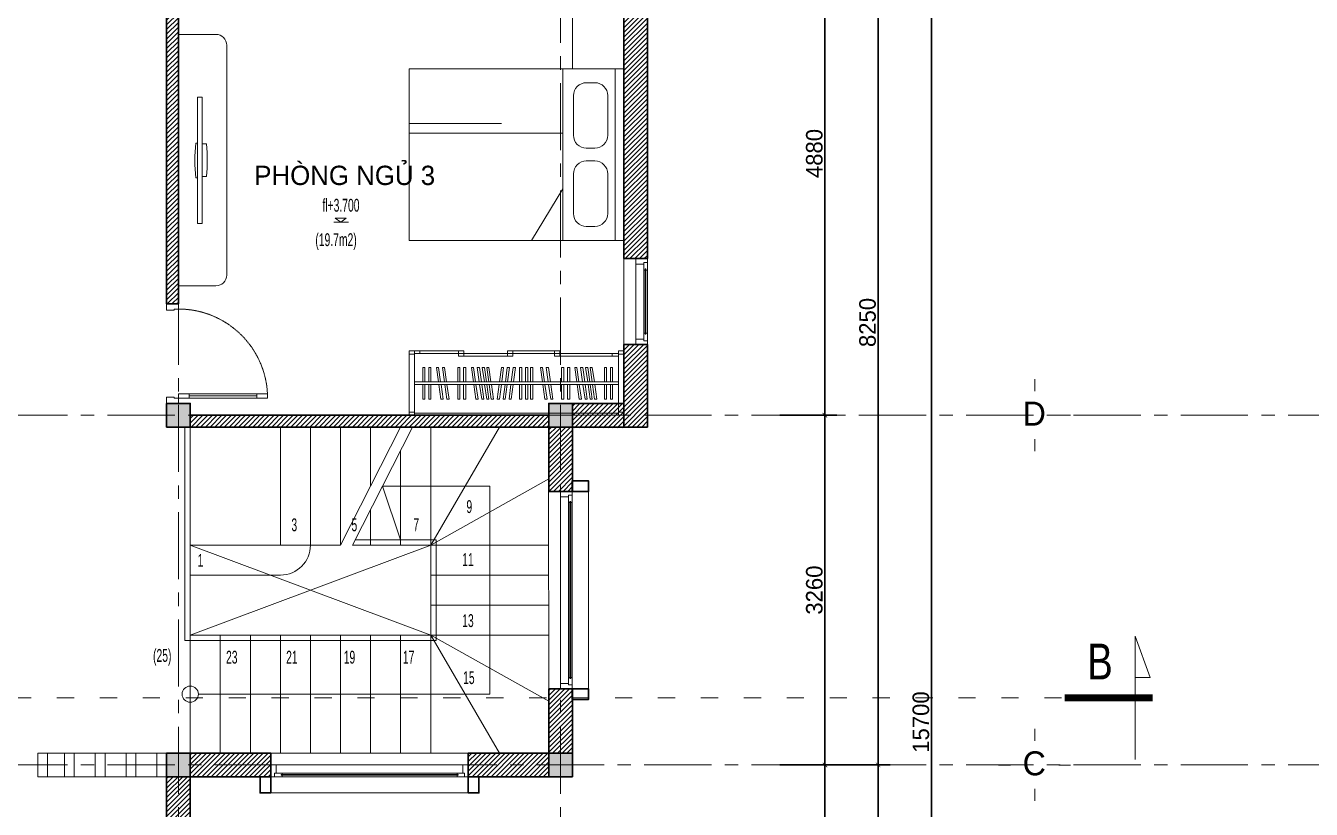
# Model space of a CAD drawing. Header units: millimetres. Extents: x 1832547 to 2001569, y -558009 to -417808.
# Drawn here: x 1924894 to 1936872, y -473955 to -466650 of the extents above; entities that cross this region are included whole.
import ezdxf
from ezdxf.enums import TextEntityAlignment as Align

# ---------------------------------------------------------------- set-up
doc = ezdxf.new("R2010")
doc.units = ezdxf.units.MM
doc.header["$MEASUREMENT"] = 0
for name, pattern in [('ACAD_ISO03W100', [30, 12, -18]), ('CENTER', [2, 1.25, -0.25, 0.25, -0.25]), ('HIDDEN', [9.525, 6.35, -3.175])]:
    doc.linetypes.add(name, pattern=pattern)
doc.layers.get('0').update_dxf_attribs({"linetype": 'CONTINUOUS'})
doc.layers.get('DEFPOINTS').update_dxf_attribs({"linetype": 'CONTINUOUS'})
for name, color, linetype, lineweight in [('AUDIT_I_120404221301-0', 7, 'CONTINUOUS', 15), ('AUDIT_I_160126172308-0', 7, 'CONTINUOUS', 5), ('CA . CỬA', 251, 'CONTINUOUS', 5), ('CA. TUONG', 30, 'CONTINUOUS', 30), ('CA.cat 30', 30, 'CONTINUOUS', 35), ('CA.cot', 2, 'CONTINUOUS', 35), ('CA.dim 08', 8, 'CONTINUOUS', 13), ('CA.noi that 15', 15, 'CONTINUOUS', 9), ('CA.TEXT', 7, 'CONTINUOUS', 15), ('CA.thay 145', 145, 'CONTINUOUS', 18), ('CA.tim 67', 67, 'CENTER', 9), ('CA.vat lieu 08', 8, 'CONTINUOUS', 5), ('NKB-Fur', 25, 'CONTINUOUS', 9), ('NP-CỬA SỔ', 143, 'CONTINUOUS', 15), ('NP-THÉP', 5, 'CONTINUOUS', 15)]:
    doc.layers.add(name, color=color, linetype=linetype, lineweight=lineweight)
doc.styles.add('CA.JSC1', font='Vhavan.ttf', dxfattribs={"width": 0.8})
doc.styles.add('chu ghi chu', font='nghia5.shx', dxfattribs={"height": 200})
doc.styles.get("Standard").update_dxf_attribs({"font": 'roman.shx'})
doc.styles.add('ZENI2', font='Vhavanb.ttf')
doc.dimstyles.new('CA 70', dxfattribs={"dimscale": 0.7, "dimtxt": 220, "dimasz": 60, "dimexe": 160, "dimexo": 0, "dimgap": 30, "dimtad": 1, "dimdec": 0, "dimrnd": 5, "dimzin": 0, "dimdsep": 46, "dimtxsty": 'Standard', "dimblk": 'ARCHTICK', "dimcen": 0.09, "dimdle": 160, "dimclrd": 256, "dimclre": 256, "dimclrt": 255, "dimadec": 0, "dimazin": 0, "dimtfac": 1, "dimtdec": 0, "dimtix": 1, "dimtmove": 2, "dimatfit": 3, "dimldrblk": 'DOT', "dimfxl": 600, "dimfxlon": 1, "dimtolj": 1, "dimtzin": 0, "dimarcsym": 0})

# ---------------------------------------------------------------- blocks, each defined once
blk = doc.blocks.new('A$C69b2afc1')
at = {"layer": 'CA.noi that 15', "ltscale": 0.7}
for p, q in [((80, 1600), (80, 0)), ((570, 1600), (570, 0)), ((860, 1600), (570, 1120)), ((570, 600), (2000, 600)), ((1140, 510), (2000, 510))]:
    blk.add_line(p, q, dxfattribs=at)
blk.add_lwpolyline([(2000, 0), (2000, 1600), (0, 1600), (0, 0)], close=True, dxfattribs=at)
for points in [[(270, 1470), (350, 1470, -0.414214), (470, 1350), (470, 980, -0.414214), (350, 860), (270, 860, -0.414214), (150, 980), (150, 1350, -0.414214)], [(270, 130), (350, 130, 0.414214), (470, 250), (470, 620, 0.414214), (350, 740), (270, 740, 0.414214), (150, 620), (150, 250, 0.414214)]]:
    blk.add_lwpolyline(points, format="xyb", close=True, dxfattribs=at)
blk = doc.blocks.new('A$Cd900dcba')
at = {"layer": 'CA.noi that 15'}
for p, q in [((0, 600), (50, 600)), ((0, 570), (0, 600)), ((2000, 600), (0, 600)), ((50, 600), (50, 570)), ((2000, 600), (1950, 600)), ((1950, 600), (1950, 570)), ((2000, 570), (2000, 600)), ((50, 570), (0, 570)), ((0, 30), (0, 570)), ((50, 580), (1950, 580)), ((50, 30), (50, 570)), ((1950, 570), (2000, 570)), ((1950, 30), (1950, 570)), ((2000, 30), (2000, 570)), ((50, 30), (0, 30)), ((0, 30), (0, 0)), ((0, 0), (50, 0)), ((50, 0), (50, 30)), ((50, 25), (50, 0)), ((100, 25), (50, 25)), ((50, 0), (100, 0)), ((100, 0), (100, 25)), ((459, 25), (100, 25)), ((100, 0), (459, 0)), ((459, 50), (459, 25)), ((509, 50), (459, 50)), ((459, 25), (459, 0)), ((459, 25), (509, 25)), ((509, 25), (459, 25)), ((459, 0), (509, 0)), ((916, 50), (509, 50)), ((509, 25), (509, 50)), ((509, 0), (509, 25)), ((509, 25), (916, 25)), ((966, 50), (916, 50)), ((916, 50), (916, 25)), ((916, 25), (916, 0)), ((966, 25), (916, 25)), ((916, 25), (966, 25)), ((916, 0), (966, 0)), ((966, 25), (966, 50)), ((1354, 25), (966, 25)), ((966, 0), (966, 25)), ((966, 0), (1354, 0)), ((1404, 50), (1354, 50)), ((1354, 50), (1354, 25)), ((1354, 25), (1354, 0)), ((1404, 25), (1354, 25)), ((1354, 25), (1404, 25)), ((1354, 0), (1404, 0)), ((1404, 25), (1404, 50)), ((1891, 50), (1404, 50)), ((1404, 0), (1404, 25)), ((1404, 25), (1891, 25)), ((1950, 50), (1891, 50)), ((1891, 50), (1891, 25)), ((1891, 25), (1950, 25)), ((1950, 25), (1950, 50)), ((1950, 30), (2000, 30)), ((1950, 0), (1950, 30)), ((2000, 0), (1950, 0)), ((2000, 30), (2000, 0))]:
    blk.add_line(p, q, dxfattribs=at)
at = {"layer": 'CA.noi that 15', "lineweight": 5}
for p, q in [((127, 451), (127, 312)), ((147, 451), (127, 451)), ((147, 312), (147, 451)), ((182, 451), (182, 312)), ((202, 451), (182, 451)), ((202, 312), (202, 451)), ((296, 451), (276, 312)), ((316, 451), (296, 451)), ((297, 312), (316, 451)), ((351, 451), (331, 312)), ((371, 451), (351, 451)), ((352, 312), (371, 451)), ((452, 451), (452, 312)), ((472, 451), (452, 451)), ((472, 312), (472, 451)), ((507, 451), (507, 312)), ((527, 451), (507, 451)), ((527, 312), (527, 451)), ((621, 451), (601, 312)), ((641, 451), (621, 451)), ((622, 312), (641, 451)), ((676, 451), (656, 312)), ((696, 451), (676, 451)), ((677, 312), (696, 451)), ((723, 451), (703, 312)), ((743, 451), (723, 451)), ((724, 312), (743, 451)), ((765, 451), (745, 312)), ((785, 451), (765, 451)), ((766, 312), (785, 451)), ((820, 451), (838, 312)), ((840, 451), (820, 451)), ((859, 312), (840, 451)), ((875, 451), (893, 312)), ((895, 451), (875, 451)), ((914, 312), (895, 451)), ((930, 451), (948, 312)), ((950, 451), (930, 451)), ((969, 312), (950, 451)), ((1050, 451), (1029, 451)), ((1029, 451), (1029, 312)), ((1050, 312), (1050, 451)), ((1084, 451), (1084, 312)), ((1105, 451), (1084, 451)), ((1105, 312), (1105, 451)), ((1131, 451), (1131, 312)), ((1152, 451), (1131, 451)), ((1152, 312), (1152, 451)), ((1264, 451), (1244, 312)), ((1284, 451), (1264, 451)), ((1265, 312), (1284, 451)), ((1319, 451), (1299, 312)), ((1339, 451), (1319, 451)), ((1320, 312), (1339, 451)), ((1420, 451), (1420, 312)), ((1441, 451), (1420, 451)), ((1441, 312), (1441, 451)), ((1475, 451), (1475, 312)), ((1496, 451), (1475, 451)), ((1496, 312), (1496, 451)), ((1584, 451), (1564, 312)), ((1604, 451), (1584, 451)), ((1585, 312), (1604, 451)), ((1639, 451), (1619, 312)), ((1659, 451), (1639, 451)), ((1640, 312), (1659, 451)), ((1686, 451), (1666, 312)), ((1706, 451), (1686, 451)), ((1687, 312), (1706, 451)), ((1727, 451), (1708, 312)), ((1748, 451), (1727, 451)), ((1729, 312), (1748, 451)), ((1819, 451), (1819, 312)), ((1839, 451), (1819, 451)), ((1839, 312), (1839, 451)), ((1874, 451), (1874, 312)), ((1894, 451), (1874, 451)), ((1894, 312), (1894, 451)), ((50, 312), (50, 288)), ((1950, 312), (50, 312)), ((50, 288), (1950, 288)), ((127, 288), (127, 154)), ((147, 154), (147, 288)), ((182, 288), (182, 154)), ((202, 154), (202, 288)), ((273, 288), (254, 154)), ((274, 154), (293, 288)), ((328, 288), (309, 154)), ((329, 154), (348, 288)), ((452, 288), (452, 154)), ((472, 154), (472, 288)), ((507, 288), (507, 154)), ((527, 154), (527, 288)), ((598, 288), (579, 154)), ((600, 154), (619, 288)), ((653, 288), (634, 154)), ((655, 154), (673, 288)), ((700, 288), (681, 154)), ((702, 154), (721, 288)), ((742, 288), (723, 154)), ((743, 154), (762, 288)), ((841, 288), (859, 154)), ((880, 154), (862, 288)), ((896, 288), (914, 154)), ((935, 154), (917, 288)), ((951, 288), (969, 154)), ((990, 154), (972, 288)), ((1029, 288), (1029, 154)), ((1050, 154), (1050, 288)), ((1084, 288), (1084, 154)), ((1105, 154), (1105, 288)), ((1131, 288), (1131, 154)), ((1152, 154), (1152, 288)), ((1241, 288), (1222, 154)), ((1243, 154), (1262, 288)), ((1296, 288), (1277, 154)), ((1298, 154), (1317, 288)), ((1420, 288), (1420, 154)), ((1441, 154), (1441, 288)), ((1475, 288), (1475, 154)), ((1496, 154), (1496, 288)), ((1561, 288), (1542, 154)), ((1562, 154), (1581, 288)), ((1616, 288), (1597, 154)), ((1617, 154), (1636, 288)), ((1663, 288), (1644, 154)), ((1664, 154), (1683, 288)), ((1705, 288), (1686, 154)), ((1706, 154), (1725, 288)), ((1819, 288), (1819, 154)), ((1839, 154), (1839, 288)), ((1874, 288), (1874, 154)), ((1894, 154), (1894, 288)), ((127, 154), (147, 154)), ((182, 154), (202, 154)), ((254, 154), (274, 154)), ((309, 154), (329, 154)), ((452, 154), (472, 154)), ((507, 154), (527, 154)), ((579, 154), (600, 154)), ((634, 154), (655, 154)), ((681, 154), (702, 154)), ((723, 154), (743, 154)), ((859, 154), (880, 154)), ((914, 154), (935, 154)), ((969, 154), (990, 154)), ((1029, 154), (1050, 154)), ((1084, 154), (1105, 154)), ((1131, 154), (1152, 154)), ((1222, 154), (1243, 154)), ((1277, 154), (1298, 154)), ((1420, 154), (1441, 154)), ((1475, 154), (1496, 154)), ((1542, 154), (1562, 154)), ((1597, 154), (1617, 154)), ((1644, 154), (1664, 154)), ((1686, 154), (1706, 154)), ((1819, 154), (1839, 154)), ((1874, 154), (1894, 154))]:
    blk.add_line(p, q, dxfattribs=at)
blk = doc.blocks.new('A$Cea9fcc5a')
at = {"ltscale": 0.7}
for points in [[(112, 1472), (57, 1472), (57, 0), (112, 0)], [(57, 922), (7, 922), (0, 828), (0, 736), (0, 644), (7, 543), (57, 543)]]:
    blk.add_lwpolyline(points, close=True, dxfattribs=at)
blk.add_lwpolyline([(131, 937), (112, 937), (112, 534), (131, 534, 0.057229)], format="xyb", close=True, dxfattribs=at)
blk = doc.blocks.new('A$C6dc074dd')
at = {"layer": 'CA.TEXT'}
for points in [[(117, 37), (15, 37), (68, 0), (117, 37)], [(0, 0), (137, 0)]]:
    blk.add_lwpolyline(points, dxfattribs=at)
blk = doc.blocks.new('_ArchTick')
at = {"color": 1, "linetype": 'ByBlock', "const_width": 0.15}
blk.add_lwpolyline([(-0.5, -0.5), (0.5, 0.5)], dxfattribs=at)
blk = doc.blocks.new('*D672')
at = {"layer": 'CA.dim 08', "lineweight": -2, "transparency": 16777216}
for p, q in [((1932340, -477494), (1932340, -473430)), ((1931920, -473542), (1932452, -473542)), ((1931920, -477382), (1932452, -477382))]:
    blk.add_line(p, q, dxfattribs=at)
at = {"layer": 'DEFPOINTS', "color": 0, "transparency": 16777216}
for p in [(1931444, -473542), (1932340, -473542), (1931444, -477382)]:
    blk.add_point(p, dxfattribs=at)
at = {"layer": 'CA.dim 08', "lineweight": -2, "transparency": 16777216, "xscale": 42, "yscale": 42, "zscale": 42}
for p, rotation in [((1932340, -473542), 90), ((1932340, -477382), 270)]:
    blk.add_blockref('_ArchTick', p, dxfattribs=dict(at, rotation=rotation))
at = {"layer": 'CA.dim 08', "color": 255, "transparency": 16777216, "insert": (1932242, -475462), "char_height": 154, "attachment_point": 5, "rotation": 90}
blk.add_mtext('\\A1;3840', dxfattribs=at)
blk = doc.blocks.new('_DOT')
at = {"color": 1, "linetype": 'ByBlock'}
blk.add_line((-0.5, 0), (-1, 0), dxfattribs=at)
at = {"color": 1, "linetype": 'ByBlock', "const_width": 0.5}
blk.add_lwpolyline([(-0.25, 0, 1), (0.25, 0, 1)], format="xyb", close=True, dxfattribs=at)
blk = doc.blocks.new('*D673')
at = {"layer": 'CA.dim 08', "lineweight": -2, "transparency": 16777216}
for p, q in [((1932340, -473654), (1932340, -470170)), ((1931920, -470282), (1932452, -470282)), ((1931920, -473542), (1932452, -473542))]:
    blk.add_line(p, q, dxfattribs=at)
at = {"layer": 'DEFPOINTS', "color": 0, "transparency": 16777216}
for p in [(1931444, -470282), (1932340, -470282), (1931444, -473542)]:
    blk.add_point(p, dxfattribs=at)
at = {"layer": 'CA.dim 08', "lineweight": -2, "transparency": 16777216, "xscale": 42, "yscale": 42, "zscale": 42}
for p, rotation in [((1932340, -470282), 90), ((1932340, -473542), 270)]:
    blk.add_blockref('_ArchTick', p, dxfattribs=dict(at, rotation=rotation))
at = {"layer": 'CA.dim 08', "color": 255, "transparency": 16777216, "insert": (1932242, -471912), "char_height": 154, "attachment_point": 5, "rotation": 90}
blk.add_mtext('\\A1;3260', dxfattribs=at)
blk = doc.blocks.new('*D674')
at = {"layer": 'CA.dim 08', "lineweight": -2, "transparency": 16777216}
for p, q in [((1932340, -470394), (1932340, -465290)), ((1931920, -465402), (1932452, -465402)), ((1931920, -470282), (1932452, -470282))]:
    blk.add_line(p, q, dxfattribs=at)
at = {"layer": 'DEFPOINTS', "color": 0, "transparency": 16777216}
for p in [(1931444, -465402), (1932340, -465402), (1931444, -470282)]:
    blk.add_point(p, dxfattribs=at)
at = {"layer": 'CA.dim 08', "lineweight": -2, "transparency": 16777216, "xscale": 42, "yscale": 42, "zscale": 42}
for p, rotation in [((1932340, -465402), 90), ((1932340, -470282), 270)]:
    blk.add_blockref('_ArchTick', p, dxfattribs=dict(at, rotation=rotation))
at = {"layer": 'CA.dim 08', "color": 255, "transparency": 16777216, "insert": (1932242, -467842), "char_height": 154, "attachment_point": 5, "rotation": 90}
blk.add_mtext('\\A1;4880', dxfattribs=at)
blk = doc.blocks.new('*D676')
at = {"layer": 'CA.dim 08', "lineweight": -2, "transparency": 16777216}
for p, q in [((1932836, -473430), (1932836, -481104)), ((1932416, -473542), (1932948, -473542)), ((1932416, -480992), (1932948, -480992))]:
    blk.add_line(p, q, dxfattribs=at)
at = {"layer": 'DEFPOINTS', "color": 0, "transparency": 16777216}
for p in [(1931444, -473542), (1931444, -480992), (1932836, -480992)]:
    blk.add_point(p, dxfattribs=at)
at = {"layer": 'CA.dim 08', "lineweight": -2, "transparency": 16777216, "xscale": 42, "yscale": 42, "zscale": 42}
for p, rotation in [((1932836, -473542), 90), ((1932836, -480992), 270)]:
    blk.add_blockref('_ArchTick', p, dxfattribs=dict(at, rotation=rotation))
at = {"layer": 'CA.dim 08', "color": 255, "transparency": 16777216, "insert": (1932738, -477267), "char_height": 154, "attachment_point": 5, "rotation": 90}
blk.add_mtext('\\A1;7450', dxfattribs=at)
blk = doc.blocks.new('*D677')
at = {"layer": 'CA.dim 08', "lineweight": -2, "transparency": 16777216}
for p, q in [((1932836, -473654), (1932836, -465180)), ((1932416, -465292), (1932948, -465292)), ((1932416, -473542), (1932948, -473542))]:
    blk.add_line(p, q, dxfattribs=at)
at = {"layer": 'DEFPOINTS', "color": 0, "transparency": 16777216}
for p in [(1931444, -465292), (1932836, -465292), (1931444, -473542)]:
    blk.add_point(p, dxfattribs=at)
at = {"layer": 'CA.dim 08', "lineweight": -2, "transparency": 16777216, "xscale": 42, "yscale": 42, "zscale": 42}
for p, rotation in [((1932836, -465292), 90), ((1932836, -473542), 270)]:
    blk.add_blockref('_ArchTick', p, dxfattribs=dict(at, rotation=rotation))
at = {"layer": 'CA.dim 08', "color": 255, "transparency": 16777216, "insert": (1932738, -469417), "char_height": 154, "attachment_point": 5, "rotation": 90}
blk.add_mtext('\\A1;8250', dxfattribs=at)
blk = doc.blocks.new('A$Ccce9e104')
at = {"layer": 'CA.vat lieu 08'}
h = blk.add_hatch(color=256, dxfattribs=at)
h.dxf.hatch_style = 1
h.paths.add_polyline_path([(220, 220), (220, 0), (0, 0), (0, 220)])
at = {"layer": 'CA.cot'}
blk.add_lwpolyline([(220, 220), (220, 0), (0, 0), (0, 220)], close=True, dxfattribs=at)
blk = doc.blocks.new('*D684')
at = {"layer": 'CA.dim 08', "lineweight": -2, "transparency": 16777216}
for p, q in [((1933333, -465180), (1933333, -481104)), ((1932913, -465292), (1933445, -465292)), ((1932913, -480992), (1933445, -480992))]:
    blk.add_line(p, q, dxfattribs=at)
at = {"layer": 'DEFPOINTS', "color": 0, "transparency": 16777216}
for p in [(1931444, -465292), (1931444, -480992), (1933333, -480992)]:
    blk.add_point(p, dxfattribs=at)
at = {"layer": 'CA.dim 08', "lineweight": -2, "transparency": 16777216, "xscale": 42, "yscale": 42, "zscale": 42}
for p, rotation in [((1933333, -465292), 90), ((1933333, -480992), 270)]:
    blk.add_blockref('_ArchTick', p, dxfattribs=dict(at, rotation=rotation))
at = {"layer": 'CA.dim 08', "color": 255, "transparency": 16777216, "insert": (1933235, -473142), "char_height": 154, "attachment_point": 5, "rotation": 90}
blk.add_mtext('\\A1;15700', dxfattribs=at)
blk = doc.blocks.new('*U92')
blk.add_line((-100, -70), (-730, -70))
for points in [[(110, 0), (110, -60), (40, -60), (40, -50), (0, -50), (0, 0)], [(0, -50), (-830, -50), (-830, -90), (0, -90)], [(-100, -50), (-100, -90), (-730, -90), (-730, -50)], [(110, -930), (110, -870), (40, -870), (40, -880), (0, -880), (0, -930)]]:
    blk.add_lwpolyline(points, close=True)
at = {"linetype": 'HIDDEN'}
blk.add_arc((0, -50), 830, 180, 270, dxfattribs=at)
blk = doc.blocks.new('*U94')
for p, q in [((-30, 50), (-30, 749)), ((-140, 105), (-140, 694)), ((-105, 105), (-105, 694))]:
    blk.add_line(p, q)
for points in [[(-105, 749), (-30, 749), (-30, 799), (-140, 799), (-140, 764), (-105, 764)], [(-105, 764), (-105, 694), (-118, 694), (-118, 704), (-126, 704), (-126, 694), (-140, 694), (-140, 764)], [(-118, 95), (-118, 105), (-105, 105), (-105, 35), (-140, 35), (-140, 105), (-126, 105), (-126, 95)], [(-105, 50), (-30, 50), (-30, 0), (-140, 0), (-140, 35), (-105, 35)]]:
    blk.add_lwpolyline(points, close=True)
at = {"color": 8}
blk.add_lwpolyline([(-126, 95), (-118, 95), (-118, 704), (-126, 704)], close=True, dxfattribs=at)
blk = doc.blocks.new('*U95')
for p, q in [((-140, 105), (-140, 1735)), ((-105, 105), (-105, 1735)), ((-30, 50), (-30, 1790))]:
    blk.add_line(p, q)
for points in [[(-105, 1790), (-30, 1790), (-30, 1840), (-140, 1840), (-140, 1805), (-105, 1805)], [(-105, 1805), (-105, 1735), (-118, 1735), (-118, 1745), (-126, 1745), (-126, 1735), (-140, 1735), (-140, 1805)], [(-118, 95), (-118, 105), (-105, 105), (-105, 35), (-140, 35), (-140, 105), (-126, 105), (-126, 95)], [(-105, 50), (-30, 50), (-30, 0), (-140, 0), (-140, 35), (-105, 35)]]:
    blk.add_lwpolyline(points, close=True)
at = {"color": 8}
blk.add_lwpolyline([(-126, 95), (-118, 95), (-118, 1745), (-126, 1745)], close=True, dxfattribs=at)
blk = doc.blocks.new('FDBNDFJKBNFJKDNBFD')
at = {"layer": 'CA.vat lieu 08'}
for p, q in [((664804, -453296), (664804, -453401)), ((664594, -453612), (664490, -453612)), ((665015, -453612), (665119, -453612)), ((664804, -453926), (664804, -453821))]:
    blk.add_line(p, q, dxfattribs=at)
blk = doc.blocks.new('vet cat')
at = {"layer": 'CA.cat 30', "const_width": 50}
blk.add_lwpolyline([(-82591.8, -188552.4), (-81976.3, -188552.4)], dxfattribs=at)
at = {"layer": 'CA.thay 145'}
blk.add_line((-82573.9, -188410.7), (-82468.7, -188410.7), dxfattribs=at)
blk.add_lwpolyline([(-82468.7, -188983.2), (-82468.7, -188121.6), (-82573.9, -188410.7)], dxfattribs=at)
blk = doc.blocks.new('1E3E')
at = {"layer": 'CA.thay 145', "color": 1, "linetype": 'ACAD_ISO03W100', "ltscale": 10}
blk.add_lwpolyline([(791912.4, 808427.6), (808756.6, 808427.6)], dxfattribs=at)
at = {"layer": 'CA.cat 30', "xscale": -1}
blk.add_blockref('vet cat', (726577.4, 996979.9), dxfattribs=at)
at = {"layer": 'AUDIT_I_120404221301-0', "style": 'CA.JSC1', "width": 0.8}
blk.add_text('B', height=250, dxfattribs=at).set_placement((808712.2, 808556.5))
blk = doc.blocks.new('ỬT54')
at = {"layer": 'CA.vat lieu 08'}
h = blk.add_hatch(dxfattribs=at)
h.set_pattern_fill('ANSI31', color=256, scale=250)
h.set_pattern_definition([(45, (0, 0.373), (-22.0970869, 22.0970869), [])])
h.paths.add_polyline_path([(1925407, -463791.5), (1924606.9, -463791.5), (1924606.9, -463791.5), (1924606.9, -463791.5), (1923433, -463791.5), (1923433, -463901.5), (1924496.9, -463901.5), (1924496.9, -464542.5), (1924606.9, -464542.5), (1924606.9, -463901.5), (1925407, -463901.5)])
h.paths.add_polyline_path([(1922733.3, -463791.5), (1921406.9, -463791.5), (1921406.9, -465298.3), (1920206.9, -465298.3), (1920206.9, -465511.2), (1920426.9, -465511.7), (1924496.9, -465512), (1924496.9, -465621.1), (1924606.9, -465621.1), (1924606.9, -465291.8), (1921516.9, -465291.8), (1921516.9, -463901.5), (1922733.3, -463901.5)])
h.paths.add_polyline_path([(1927532, -463791.8), (1926207, -463791.8), (1926207, -465291.5), (1926317, -465291.5), (1926317, -463901.8), (1927532, -463901.8)])
h.paths.add_polyline_path([(1929987, -463791.8), (1928231.7, -463791.8), (1928231.7, -463901.8), (1929767, -463901.8), (1929767, -464205.3), (1929987, -464205.3)])
h.paths.add_polyline_path([(1930687, -465298.3), (1929987, -465298.3), (1929987, -465518.3), (1930687, -465518.3)])
h.paths.add_polyline_path([(1929767, -465405.2), (1927176.4, -465398.4), (1927176.4, -465505.3), (1929767, -465512.1)])
h.paths.add_polyline_path([(1926317, -465511.5), (1926207, -465511.5), (1926207, -469241.5), (1926317, -469241.5)])
h.paths.add_polyline_path([(1924606.9, -466551.1), (1924496.9, -466551.1), (1924496.9, -470281.5), (1924606.9, -470281.5)])
h.paths.add_polyline_path([(1920426.9, -466860.9), (1920206.9, -466860.9), (1920206.9, -468821.7), (1920426.9, -468821.7)])
h.paths.add_polyline_path([(1920426.9, -469621.4), (1920206.9, -469621.4), (1920206.9, -470171.5), (1920426.9, -470171.5)])
h.paths.add_polyline_path([(1924606.9, -470281.5), (1920426.9, -470281.5), (1920426.9, -470391.5), (1924606.9, -470391.5)])
h.paths.add_polyline_path([(1929767, -470281.5), (1926427, -470281.5), (1926427, -470391.5), (1929767, -470391.5)])
h.paths.add_polyline_path([(1930687, -469621.7), (1930467, -469621.7), (1930467, -470391.5), (1930687, -470391.5)])
h.paths.add_polyline_path([(1930467, -470178.3), (1929987, -470178.3), (1929987, -470398.3), (1930467, -470398.3)])
h.paths.add_polyline_path([(1930687, -466420.9), (1930467, -466420.9), (1930467, -468821.7), (1930687, -468821.7)])
h.paths.add_polyline_path([(1927177, -473431), (1926427, -473431.5), (1926427, -473651.5), (1927177, -473651.3)])
h.paths.add_polyline_path([(1929767, -473431.5), (1929016.9, -473431.5), (1929016.9, -473651.5), (1929116.9, -473651.5), (1929767, -473651.5)])
h.paths.add_polyline_path([(1920426.9, -476361.6), (1920207.3, -476361.6), (1920207.3, -477271.5), (1920426.9, -477271.5)])
h.paths.add_polyline_path([(1920868.1, -477271.5), (1920426.9, -477271.5), (1920426.9, -477491.5), (1920868.1, -477491.5)])
h.paths.add_polyline_path([(1920426.9, -473651.5), (1920207.3, -473651.5), (1920207.3, -474561.5), (1920426.9, -474561.5)])
h = blk.add_hatch(dxfattribs=at)
h.set_pattern_fill('ANSI31', color=256, scale=250)
h.paths.add_polyline_path([(1929987, -470391.8), (1929767, -470391.8), (1929767, -470992), (1929986.3, -470991.9), (1929986.3, -470891.9)])
h = blk.add_hatch(dxfattribs=at)
h.set_pattern_fill('ANSI31', color=256, scale=250)
h.paths.add_polyline_path([(1929987, -472931.8), (1929986.3, -472931.8), (1929986.3, -472832), (1929767, -472831.9), (1929767, -473431.8), (1929987, -473431.8)])
h = blk.add_hatch(dxfattribs=at)
h.set_pattern_fill('ANSI31', color=256, scale=250)
h.paths.add_polyline_path([(1926427, -473651.8), (1926207, -473651.8), (1926207, -477271.8), (1926207, -477271.8), (1926427, -477271.8)])
at = {"layer": 'CA. TUONG'}
for p, q in [((1929986.3, -470991.9), (1929766.3, -470992)), ((1929766.7, -472831.9), (1929986.9, -472832)), ((1929986.9, -472831.8), (1929766.9, -472831.9))]:
    blk.add_line(p, q, dxfattribs=at)
for points in [[(1926207, -465511.8), (1926317, -465511.8), (1926317, -469241.8), (1926207, -469241.8)], [(1930687, -468822.1), (1930467, -468822.1), (1930467, -466421.6), (1930687, -466421.6)], [(1930687, -469622), (1930467, -469622), (1930467, -470391.8), (1930687, -470391.8)], [(1930467, -470391.8), (1929987, -470391.8), (1929987, -470171.8), (1930467, -470171.8)], [(1926427, -470281.8), (1929767, -470281.8), (1929767, -470391.8), (1926427, -470391.8)], [(1930136.3, -470991.9), (1930136.3, -470891.9), (1929986.3, -470891.9), (1929986.3, -470991.9)], [(1930136.3, -472831.8), (1930136.3, -472931.8), (1929986.3, -472931.8), (1929986.3, -472831.8)], [(1929016.9, -473651.9), (1929767, -473651.9), (1929767, -473431.8), (1929016.9, -473431.8)], [(1927177.1, -473801.9), (1927077.1, -473801.9), (1927077.1, -473651.9), (1927177.1, -473651.9)], [(1929016.9, -473801.9), (1929116.9, -473801.9), (1929116.9, -473651.9), (1929016.9, -473651.9)]]:
    blk.add_lwpolyline(points, close=True, dxfattribs=at)
for points in [[(1929767, -470992), (1929767, -470391.8)], [(1929767, -470391.8), (1929987, -470391.8)], [(1929987, -470391.8), (1929987, -470991.9)], [(1929767, -473431.8), (1929767, -472831.9)], [(1929987, -473431.8), (1929987, -472831.8)], [(1927177, -473431.4), (1926427, -473431.8), (1926427, -473651.8), (1927177, -473651.7), (1927177, -473431.4)], [(1929767, -473431.8), (1929987, -473431.8)], [(1926207, -477271.8), (1926207, -473651.8), (1926427, -473651.8), (1926427, -477271.8)]]:
    blk.add_lwpolyline(points, dxfattribs=at)
at = {"layer": 'CA.thay 145'}
for p, q in [((1928667, -470391.8), (1928667, -471491.8)), ((1928667, -471491.8), (1929308.7, -470391.8)), ((1928387, -471491.8), (1928387, -470610.8)), ((1928667, -471491.8), (1929766.6, -470875.6)), ((1930136.3, -470991.9), (1929986.3, -470991.9)), ((1928107, -471491.8), (1928107, -471160.8)), ((1928667, -471491.8), (1929767, -471491.8)), ((1928667, -471771.8), (1929767, -471771.8)), ((1928667, -472051.8), (1929767, -472051.8)), ((1926427, -472331.8), (1926427, -473431.8)), ((1926707, -472331.8), (1926707, -473431.8)), ((1926987, -472331.8), (1926987, -473431.8)), ((1927267, -472331.8), (1927267, -473431.8)), ((1927547, -472331.8), (1927547, -473431.8)), ((1927827, -472331.8), (1927827, -473431.8)), ((1928107, -472331.8), (1928107, -473431.8)), ((1928387, -472331.8), (1928387, -473431.8)), ((1928667, -472331.8), (1928667, -473431.8)), ((1928667, -472331.8), (1929767, -472331.8)), ((1928667, -472331.8), (1929308.7, -473431.8)), ((1928667, -472331.8), (1929766.6, -472948)), ((1929016.9, -473801.9), (1929016.9, -473651.9))]:
    blk.add_line(p, q, dxfattribs=at)
for points in [[(1927938.5, -471491.8), (1928498.5, -470391.8)], [(1929766.7, -472831.9), (1929765.7, -470992)], [(1927177, -473431.4), (1929016.9, -473431.4)]]:
    blk.add_lwpolyline(points, dxfattribs=at)
for points in [[(1925006.8, -473651.4), (1925006.8, -473431.4), (1925098, -473431.4), (1925098, -473651.4)], [(1925254.8, -473651.4), (1925254.8, -473431.4), (1925346, -473431.4), (1925346, -473651.4)], [(1925541.8, -473651.4), (1925541.8, -473431.4), (1925633, -473431.4), (1925633, -473651.4)], [(1925828.8, -473651.4), (1925828.8, -473431.4), (1925920, -473431.4), (1925920, -473651.4)], [(1926115.8, -473651.4), (1926115.8, -473431.4), (1926207, -473431.4), (1926207, -473651.4)]]:
    blk.add_lwpolyline(points, close=True, dxfattribs=at)
at = {"layer": 'CA.tim 67', "ltscale": 500}
for p, q in [((1926317, -483810.3), (1926317, -461351.6)), ((1929877, -483810.3), (1929877, -461351.6)), ((1911657.3, -470281.8), (1939836.3, -470281.8)), ((1911657.3, -473541.8), (1939836.3, -473541.8))]:
    blk.add_line(p, q, dxfattribs=at)
at = {"layer": 'CA.vat lieu 08', "ltscale": 30}
for p, q in [((1927267, -471491.8), (1927267, -470391.8)), ((1927547, -471491.8), (1927547, -470391.8)), ((1927827, -471491.8), (1927827, -470391.8)), ((1928107, -470941.8), (1928107, -470391.8)), ((1926427, -471491.8), (1927827, -471491.8)), ((1926427, -471491.8), (1928667, -472331.8)), ((1928667, -471491.8), (1926427, -472331.8)), ((1926427, -471771.8), (1927267, -471771.8)), ((1926427, -472381.8), (1928717, -472381.8))]:
    blk.add_line(p, q, dxfattribs=at)
at = {"layer": 'CA.vat lieu 08'}
for p, q in [((1930136.3, -472831.8), (1930136.3, -470991.9)), ((1927177.1, -473801.9), (1929016.9, -473801.9))]:
    blk.add_line(p, q, dxfattribs=at)
at = {"layer": 'CA.vat lieu 08', "ltscale": 30}
blk.add_lwpolyline([(1927827, -471491.8), (1928387, -470391.8)], dxfattribs=at)
at = {"layer": 'CA.vat lieu 08'}
for points in [[(1926502.5, -472881.8), (1929217, -472881.8), (1929217, -470941.8), (1928218.5, -470941.8)], [(1928218.5, -470941.8), (1928387, -471441.8)]]:
    blk.add_lwpolyline(points, dxfattribs=at)
blk.add_lwpolyline([(1925006.8, -473651.4), (1926207, -473651.4), (1926207, -473431.4), (1925006.8, -473431.4)], close=True, dxfattribs=at)
blk.add_circle((1926427, -472881.8), 75.5, dxfattribs=at)
at = {"layer": 'CA.vat lieu 08', "ltscale": 30}
blk.add_arc((1927267, -471491.8), 280, 270, 0, dxfattribs=at)
at = {"layer": 'NP-CỬA SỔ'}
blk.add_lwpolyline([(1930467, -468822.1), (1930467, -469622)], dxfattribs=at)
at = {"layer": 'NP-THÉP'}
for p, q in [((1926377, -472381.8), (1926377, -470391.8)), ((1926427, -472331.8), (1926427, -470391.8)), ((1927963.9, -471441.8), (1928717, -471441.8)), ((1928717, -471441.8), (1928717, -472381.8)), ((1927938.5, -471491.8), (1928667, -471491.8)), ((1928667, -471491.8), (1928667, -472331.8)), ((1926377, -472381.8), (1928717, -472381.8)), ((1926427, -472331.8), (1928667, -472331.8))]:
    blk.add_line(p, q, dxfattribs=at)
at = {"layer": 'CA . CỬA', "xscale": -1}
for name, p in [('*U94', (1930547, -469621.8)), ('*U95', (1929846.3, -472831.5))]:
    blk.add_blockref(name, p, dxfattribs=at)
at = {"layer": 'CA . CỬA', "xscale": -1, "rotation": 270}
blk.add_blockref('*U95', (1927177.4, -473511.9), dxfattribs=at)
at = {"layer": 'CA.cot', "xscale": -1, "rotation": 90}
for p in [(1926427, -470171.8), (1929987, -470171.8), (1926427, -473431.8), (1929987, -473431.8)]:
    blk.add_blockref('A$Ccce9e104', p, dxfattribs=at)
at = {"layer": 'CA.dim 08', "xscale": -1.066666666666667, "yscale": 1.066666666666667, "zscale": 1.066666666666667}
for p in [(2643419, 13570.4), (2643419, 10310.4)]:
    blk.add_blockref('FDBNDFJKBNFJKDNBFD', p, dxfattribs=at)
at = {"layer": 'NKB-Fur', "rotation": 180}
blk.add_blockref('*U92', (1926317, -470171.8), dxfattribs=at)
at = {"layer": 'AUDIT_I_160126172308-0', "style": 'CA.JSC1'}
for s, p in [('d', (1934290.6, -470266.8)), ('c', (1934290.6, -473526.8))]:
    blk.add_text(s, height=224, dxfattribs=at).set_placement(p, align=Align.MIDDLE)
at = {"layer": 'CA.dim 08'}
for base, p1, p2, picture, middle in [((1932836.4, -465291.8), (1931444.2, -473541.8), (1931444.2, -465291.8), '*D677', (1932738.4, -469416.8)), ((1933332.9, -480991.8), (1931444.2, -465291.8), (1931444.2, -480991.8), '*D684', (1933234.9, -473141.8)), ((1932339.9, -465401.8), (1931444.2, -470281.8), (1931444.2, -465401.8), '*D674', (1932241.9, -467841.8)), ((1932339.9, -470281.8), (1931444.2, -473541.8), (1931444.2, -470281.8), '*D673', (1932241.9, -471911.8)), ((1932339.9, -473541.8), (1931444.2, -477381.8), (1931444.2, -473541.8), '*D672', (1932241.9, -475461.8)), ((1932836.4, -480991.8), (1931444.2, -473541.8), (1931444.2, -480991.8), '*D676', (1932738.4, -477266.8))]:
    dim = blk.add_linear_dim(base=base, p1=p1, p2=p2, angle=90, dimstyle='CA 70', dxfattribs=at)
    dim.commit()
    dim.dimension.update_dxf_attribs({"geometry": picture, "text_midpoint": middle})

msp = doc.modelspace()

# ---------------------------------------------------------------- linework, layer by layer
at = {"layer": 'CA.noi that 15'}
msp.add_line((1929987, -465402.1), (1929987, -467051.6), dxfattribs=at)
msp.add_lwpolyline([(1926317, -469075.2), (1926666.7, -469075.2, 0.4142136), (1926766.7, -468975.2), (1926766.7, -466831.4, 0.4142136), (1926666.7, -466731.4), (1926317, -466731.4)], format="xyb", dxfattribs=at)

# ---------------------------------------------------------------- block references
at = {"xscale": -1, "rotation": 180}
msp.add_blockref('A$Cd900dcba', (1928467, -469681.8), dxfattribs=at)
at = {"layer": 'CA. TUONG'}
msp.add_blockref('ỬT54', (0, 0), dxfattribs=at)
at = {"layer": 'CA.noi that 15', "xscale": 1.333333333333333, "yscale": 1.333333333333333, "zscale": 1.333333333333333}
msp.add_blockref('1E3E', (856501.6, -1550819.8), dxfattribs=at)
at = {"layer": 'CA.noi that 15', "ltscale": 0.7, "rotation": 180}
msp.add_blockref('A$C69b2afc1', (1930467, -467051.6), dxfattribs=at)
at = {"layer": 'CA.noi that 15', "xscale": 0.8, "yscale": 0.8, "zscale": 0.8, "rotation": 180}
msp.add_blockref('A$Cea9fcc5a', (1926583.7, -467317.5), dxfattribs=at)
at = {"layer": 'CA.TEXT'}
msp.add_blockref('A$C6dc074dd', (1927763.4, -468481.8), dxfattribs=at)

# ---------------------------------------------------------------- texts
at = {"layer": 'CA.TEXT', "style": 'ZENI2'}
msp.add_text('phßng ngñ 3', height=180, dxfattribs=at).set_placement((1927865.9, -468135.6), align=Align.CENTER)
at = {"layer": 'CA.TEXT', "style": 'chu ghi chu', "width": 0.6}
for s, p in [('fl+3.700', (1927658.5, -468384)), ('(19.7m2)', (1927592.7, -468705.3)), ('9', (1928999.9, -471193.4)), ('3', (1927369.4, -471363.1)), ('5', (1927929, -471363.1)), ('7', (1928505.3, -471363.1)), ('1', (1926495.8, -471694.9)), ('11', (1928960.9, -471687)), ('13', (1928960.9, -472256.4)), ('(25)', (1926080.1, -472580.8)), ('23', (1926760.3, -472597.2)), ('21', (1927320.3, -472597.2)), ('19', (1927856.9, -472597.2)), ('17', (1928408, -472597.2)), ('15', (1928969.3, -472787.8))]:
    msp.add_text(s, height=120, dxfattribs=at).set_placement(p)

doc.saveas('drawing.dxf')
